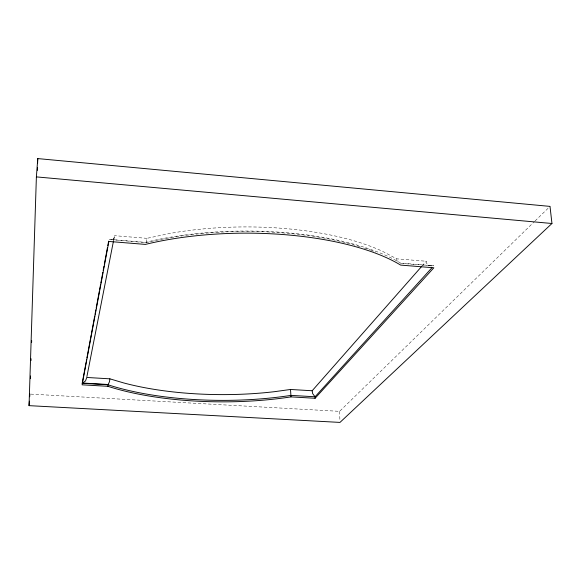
<?xml version="1.0" encoding="UTF-8"?>
<svg xmlns="http://www.w3.org/2000/svg" width="581" height="581" viewBox="0 0 581 581"><rect width="100%" height="100%" fill="white"/><g stroke="black" fill="none" stroke-linecap="round" stroke-linejoin="round"><path stroke-width="0.44" stroke-dasharray="2.9 2.18" d="M431.639 265.931C429.039 266.004 425.888 264.202 426.236 261.247L396.7 258.828L382.472 251.29A176.043 66.103 -0.1 0 0 169.238 233.562L146.935 238.333L146.623 241.631L146.027 242.691L108.974 239.365L145.468 242.335A181.497 67.273 -0.1 0 1 400.556 263.091L433.709 265.793L399.517 263.316M146.935 238.333L114.522 235.675L113.738 240.745M113.658 240.106L114.522 235.675M114.435 237.193L113.092 239.328L110.513 239.808M422.053 265.996L426.236 261.247M30.793 394.121L339.602 411.341L534.433 221.579M535.079 220.947L550.018 206.393M146.027 242.691C184.01 233.62 223.213 230.584 262.191 231.645L262.118 231.645C295.431 233.119 328.969 236.932 360.874 247.005M364.323 248.072L369.501 249.67L368.986 249.489M370.642 250.157L375.609 252.161M397.15 261.552L396.7 258.828M339.602 411.341L339.914 420.709"/><path stroke-width="0.87" d="M29.05 405.647L36.385 176.893L37.772 158.591L550.018 206.393L551.95 223.496L339.972 422.409L29.05 405.647L29.37 401.195M30.401 378.674L30.495 375.958M31.011 360.561L31.069 358.746M31.614 342.441L31.679 340.633M37.38 170.364L37.467 167.648M37.62 163.116L37.772 158.591M107.935 386.314L82.11 384.825L108.872 241.449L145.395 244.405A181.621 67.018 -0.1 0 1 400.665 265.096L433.847 267.79L315.084 398.275L290.958 396.881A161.053 52.704 0.4 0 1 107.935 386.314L108.001 384.782L109.489 381.739L109.867 378.827L86.729 377.461L85.545 380.918L82.197 383.286L86.075 362.428M29.696 396.743L29.885 394.071M86.242 361.542L86.576 359.755M86.903 357.969L91.217 334.787M91.551 333L94.703 316.057M95.037 314.27L95.865 309.811M96.199 308.032L99.351 291.088M99.678 289.302L100.513 284.843M100.84 283.063L102.837 272.358M103.164 270.572L103.992 266.12M104.326 264.333L107.478 247.39M107.812 245.603L108.64 241.144M86.903 376.575L113.484 240.992M315.084 398.275L315.047 396.779L312.658 393.62L312.164 390.752L421.457 266.672M431.886 267.805L315.047 396.779L290.936 395.385A160.959 52.907 0.4 0 1 108.001 384.782L82.197 383.286M312.164 390.752L290.515 389.473L274.421 391.688A156.18 52.029 0.4 0 1 123.433 382.864L109.867 378.827M82.829 383.039L108.248 384.513M36.385 176.893L551.95 223.496M290.885 395.109L290.515 389.473M290.936 395.385L290.958 396.881"/></g></svg>
